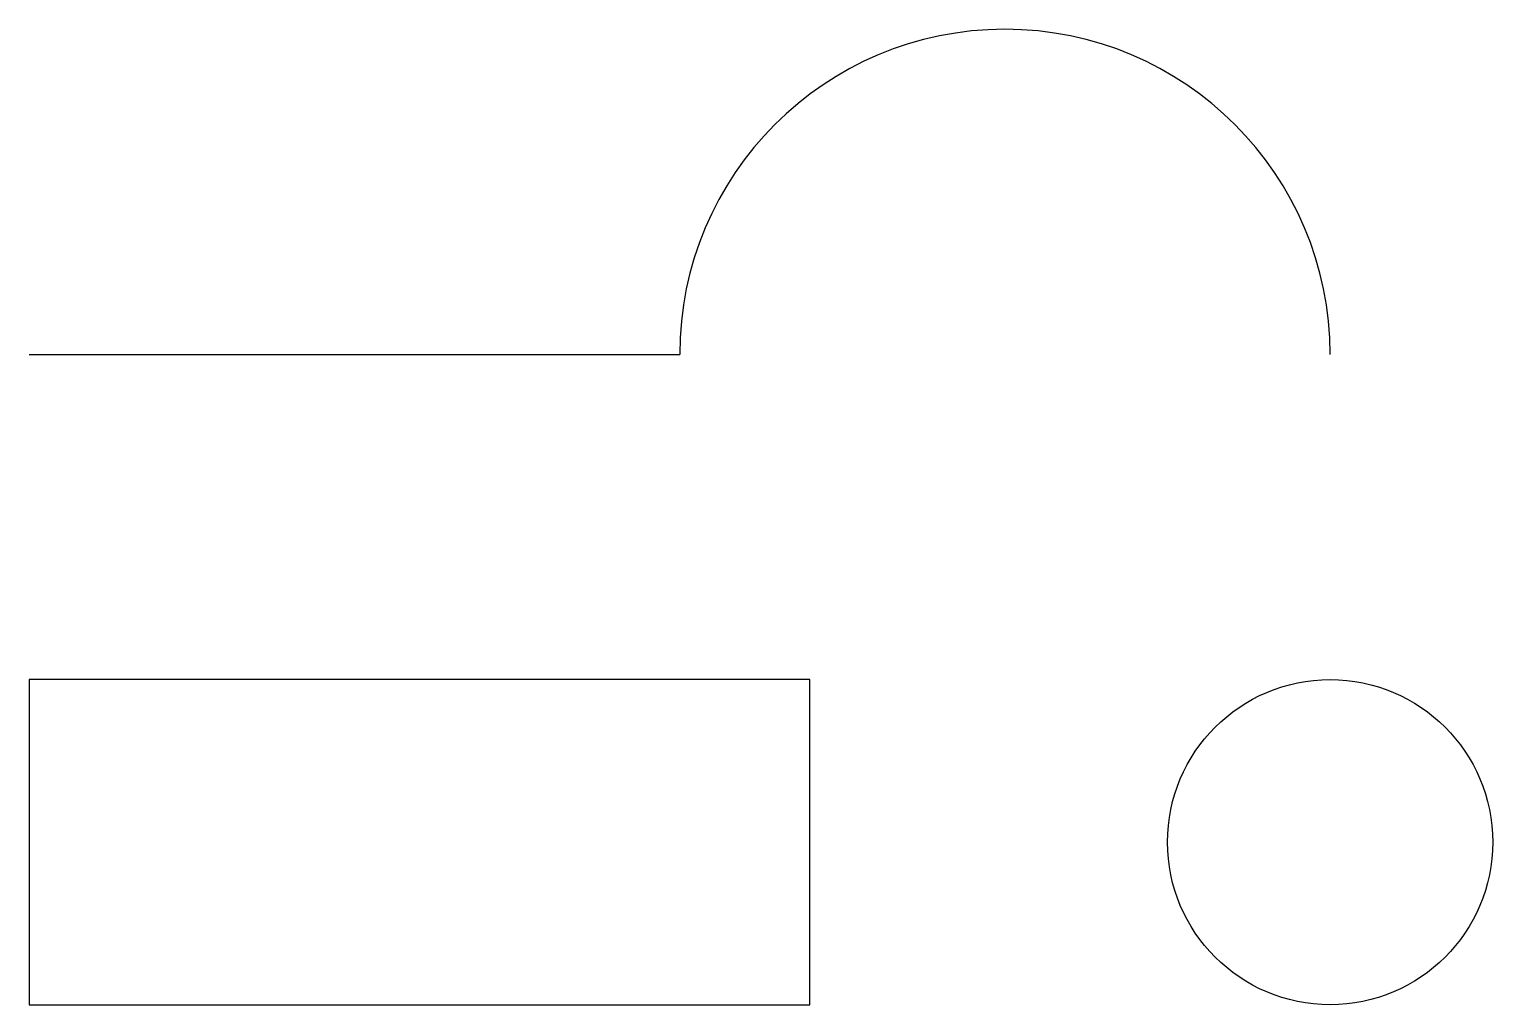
# Model space of a CAD drawing. Header units: millimetres. Extents: x 0 to 2250, y 0 to 1500.
import ezdxf

# ---------------------------------------------------------------- set-up
doc = ezdxf.new("R2010")
doc.units = ezdxf.units.MM
doc.header["$MEASUREMENT"] = 0

msp = doc.modelspace()

# ---------------------------------------------------------------- linework, layer by layer
msp.add_line((0, 1000), (1000, 1000))
msp.add_lwpolyline([(0, 0), (1200, 0), (1200, 500), (0, 500)], close=True)
msp.add_circle((2000, 250), 250)
msp.add_arc((1500, 1000), 500, 0, 180)

doc.saveas('drawing.dxf')
